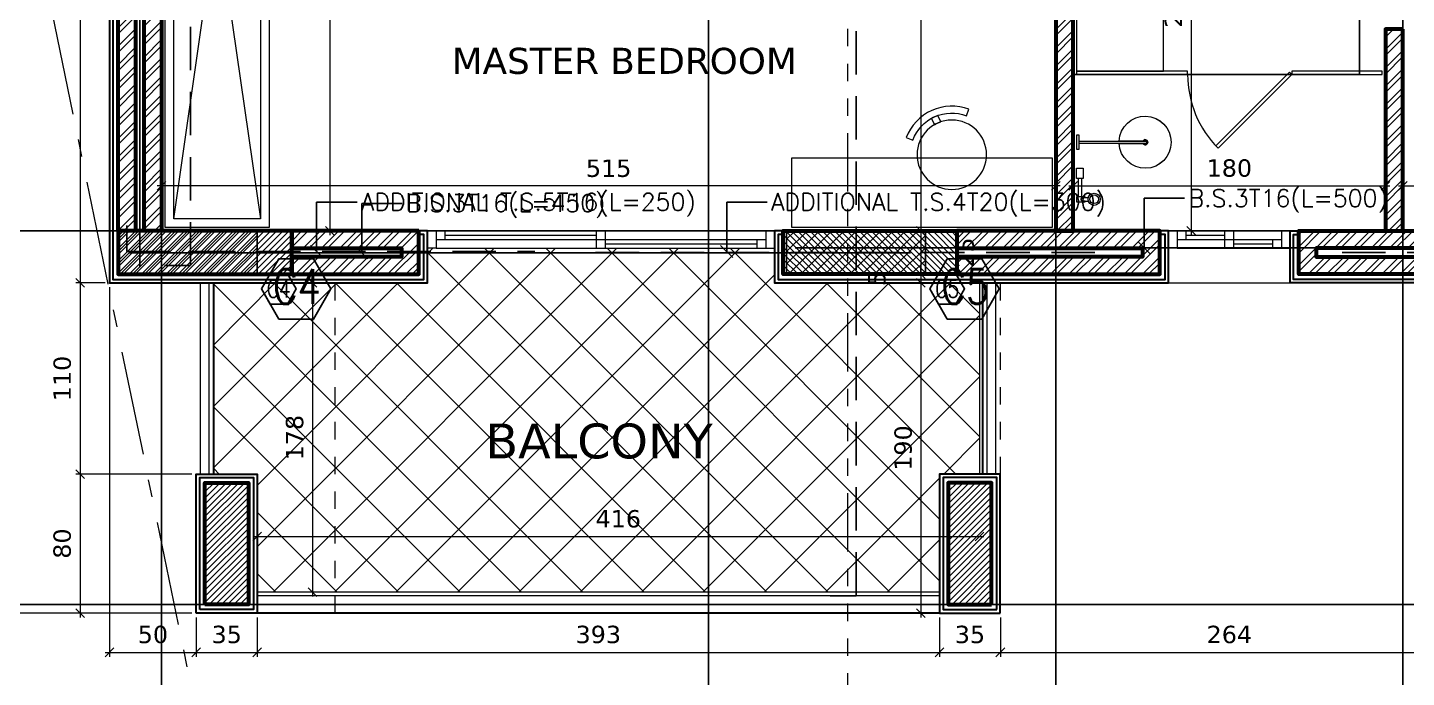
# Model space of a CAD drawing. Header units: inches. Extents: x -48 to 777, y -156 to 510.
# Drawn here: x 394.25 to 402.2, y 127.29 to 131.03 of the extents above; entities that cross this region are included whole.
import ezdxf
from ezdxf.enums import TextEntityAlignment as Align

# ---------------------------------------------------------------- set-up
doc = ezdxf.new("R2010")
doc.units = ezdxf.units.IN
doc.header["$MEASUREMENT"] = 0
doc.set_wipeout_variables(frame=1)
for name, pattern in [('ACAD_ISO06W100', [36, 24, -3, 0, -3, 0, -3, 0, -3]), ('ACAD_ISO10W100', [18, 12, -3, 0, -3]), ('HIDDEN', [0.375, 0.25, -0.125])]:
    doc.linetypes.add(name, pattern=pattern)
doc.layers.get('Defpoints').update_dxf_attribs({"lineweight": 5})
for name, color, linetype, lineweight in [('A-AXIS', 253, 'ACAD_ISO10W100', 5), ('A-AXIS ST', 251, 'ACAD_ISO10W100', 5), ('A-DIM', 9, 'Continuous', 5), ('A-FURN1', 211, 'Continuous', 15), ('A-HIDDEN', 254, 'HIDDEN', 5), ('A-LEVELS', 139, 'Continuous', 20), ('A-LIMIT LOT', 235, 'ACAD_ISO10W100', 20), ('A-PILLARS', 1, 'Continuous', 60), ('A-SANITARY', 120, 'Continuous', 5), ('A-TEXT', 50, 'Continuous', 15), ('A-WALLS', 7, 'Continuous', 60), ('A-WINDOWS', 4, 'Continuous', 20), ('C-STONE', 42, 'Continuous', 30), ('C-WOOD', 28, 'Continuous', 30), ('D-GLASS', 171, 'Continuous', 20), ('D-STONE', 52, 'Continuous', 20), ('D-WOOD', 32, 'Continuous', 20), ('H-PILLARS', 61, 'Continuous', 5), ('H-TILING', 54, 'Continuous', 5), ('H-WALLS', 51, 'Continuous', 5), ('modificat', 127, 'Continuous', 15)]:
    doc.layers.add(name, color=color, linetype=linetype, lineweight=lineweight)
for name, color, linetype in [('pts pc', 7, 'Continuous'), ('Str-Axes', 8, 'Continuous'), ('str-col-hatch', 8, 'Continuous'), ('str-COL-TAG-100', 1, 'Continuous'), ('str-COL-TAG-50', 7, 'Continuous'), ('str-columns', 3, 'Continuous'), ('str-slab-bottom-reinf.', 1, 'Continuous'), ('str-slab-top', 1, 'Continuous')]:
    doc.layers.add(name, color=color, linetype=linetype)
doc.styles.add('ROMAN', font='ROMANS.SHX')
doc.styles.add('ROMAND', font='verdana.ttf')
doc.styles.add('ROMANS', font='romans__.ttf', dxfattribs={"height": 0.14})
doc.dimstyles.new('M-1.50', dxfattribs={"dimtxt": 0.1, "dimasz": 0.05, "dimexe": 0.025, "dimexo": 0.025, "dimgap": 0.05, "dimtad": 1, "dimlfac": 100, "dimrnd": 0.5, "dimzin": 9, "dimdsep": 46, "dimtxsty": 'ROMAND', "dimblk": 'OBLIQUE', "dimcen": 1, "dimdle": 0.025, "dimclrd": 256, "dimclre": 256, "dimclrt": 2, "dimadec": 0, "dimazin": 0, "dimtfac": 0.666667, "dimtmove": 2, "dimatfit": 3, "dimfxl": 0.04, "dimtolj": 1, "dimtzin": 5, "dimlwd": -1, "dimlwe": -1, "dimarcsym": 0})
doc.dimstyles.new('structure', dxfattribs={"dimtxt": 0.1, "dimasz": 0.07, "dimexe": 0.18, "dimexo": 1, "dimgap": 0.05, "dimtad": 1, "dimdec": 1, "dimlfac": 100, "dimrnd": 0.5, "dimdsep": 46, "dimtxsty": 'ROMAN', "dimblk1": 'OBLIQUE', "dimblk2": 'OBLIQUE', "dimsah": 1, "dimcen": 0.009, "dimse1": 1, "dimse2": 1, "dimclrd": 4, "dimclre": 9, "dimclrt": 1, "dimadec": 0, "dimazin": 0, "dimtfac": 0.066667, "dimtdec": 1, "dimtix": 1, "dimtmove": 2, "dimatfit": 3, "dimldrblk": 'OBLIQUE', "dimfxl": 0.18, "dimtolj": 1, "dimarcsym": 0})
pattern_1 = [(45, (-242.49175, -175.21088), (-0.0530330086, 0.0530330086), []), (45, (-242.4564, -175.21088), (-0.0530330086, 0.0530330086), [])]

# ---------------------------------------------------------------- blocks, each defined once
blk = doc.blocks.new('*U27')
for p, q in [((50, 100), (1950, 100)), ((100, 100), (100, 50)), ((975, 0), (975, 100)), ((1025, 0), (1025, 100)), ((50, 50), (1950, 50)), ((50, 0), (1950, 0)), ((100, 75), (975, 75)), ((1025, 25), (1900, 25)), ((1900, 0), (1900, 50))]:
    blk.add_line(p, q)
for points in [[(0, 100), (50, 100), (50, 0), (0, 0)], [(2000, 100), (1950, 100), (1950, 0), (2000, 0)]]:
    blk.add_lwpolyline(points)
blk = doc.blocks.new('*U24')
for p, q in [((50, 100), (650, 100)), ((100, 100), (100, 50)), ((325, 0), (325, 100)), ((375, 0), (375, 100)), ((50, 50), (650, 50)), ((50, 0), (650, 0)), ((100, 75), (325, 75)), ((375, 25), (600, 25)), ((600, 0), (600, 50))]:
    blk.add_line(p, q)
for points in [[(0, 100), (50, 100), (50, 0), (0, 0)], [(700, 100), (650, 100), (650, 0), (700, 0)]]:
    blk.add_lwpolyline(points)
blk = doc.blocks.new('vnkhjghg')
at = {"extrusion": (0, 0, -1)}
for points in [[(-757.0152, 41.8368), (-757.0011, 41.7994, 0.414214), (-757.1411, 41.4902), (-757.1785, 41.4761, -0.414214)], [(-757.1426, 41.6552, -0.041739), (-757.1261, 41.6917), (-757.0895, 41.6751, 0.050126), (-757.106, 41.6387)]]:
    blk.add_lwpolyline(points, format="xyb", close=True, dxfattribs=at)
blk.add_circle((-756.9165, 41.5748), 0.2, dxfattribs=at)
blk = doc.blocks.new('A$C4CB417C4')
blk.add_lwpolyline([(245.2, 7), (381.7, 7, -4.038071), (381.7, -7), (245.2, -7, 42.833797)], format="xyb", close=True)
at = {"ltscale": 0.1}
blk.add_lwpolyline([(0, 40), (15, 40), (15, -40), (0, -40)], close=True, dxfattribs=at)
blk.add_lwpolyline([(402, 7), (15, 7), (15, -7), (402, -7)], close=True)
for radius, start, end in [(150, 182.67477, 177.32523), (15, 207.81814, 152.18186), (12, 215.68533, 144.31467)]:
    blk.add_arc((395, 0), radius, start, end, dxfattribs=at)
blk = doc.blocks.new('A$C666D454D')
at = {"ltscale": 0.1}
for p, q in [((37, 10), (67.5, 10)), ((37, -10), (67.5, -10))]:
    blk.add_line(p, q, dxfattribs=at)
blk.add_lwpolyline([(37, 11), (47, 11), (47, 10.5), (50, 10.5), (50, 15), (0, 15), (0, -15), (50, -15), (50, -10.5), (47, -10.5), (47, -11), (37, -11, -1)], format="xyb", close=True, dxfattribs=at)
blk.add_lwpolyline([(37, -10), (37, -10), (37, -10, -1), (37, 10), (37, 10), (37, 10)], format="xyb", dxfattribs=at)
for radius in [35, 25]:
    blk.add_circle((101, 0), radius, dxfattribs=at)
blk = doc.blocks.new('A$C05B82E3A')
at = {"ltscale": 0.1}
for p, q in [((-30, 29), (-135, 29)), ((-30, 9), (-135, 9))]:
    blk.add_line(p, q, dxfattribs=at)
blk.add_lwpolyline([(30, 0), (30, 38), (-30, 38), (-30, 0)], close=True, dxfattribs=at)
at = {"ltscale": 0.1, "xscale": -1, "rotation": 270}
blk.add_blockref('A$C666D454D', (-150, 0), dxfattribs=at)
blk = doc.blocks.new('AXIS')
at = {"layer": 'A-AXIS ST', "ltscale": 0.1}
for p, q in [((637.51853, 296.91777), (637.51853, 336.01919)), ((640.66853, 296.91777), (640.66853, 336.01919)), ((642.66853, 296.91777), (642.66853, 336.01919)), ((644.66853, 296.91777), (644.66853, 336.01919)), ((657.61853, 305.06777), (627.81853, 305.06777)), ((657.61853, 302.91777), (627.81853, 302.91777))]:
    blk.add_line(p, q, dxfattribs=at)
blk = doc.blocks.new('_Oblique')
at = {"color": 0, "linetype": 'ByBlock', "lineweight": -2}
blk.add_line((-0.5, -0.5), (0.5, 0.5), dxfattribs=at)
blk = doc.blocks.new('*D129')
at = {"layer": 'A-DIM', "transparency": 16777216}
for p, q in [((402.1518, 130.1154), (407.3518, 130.1154)), ((402.1768, 129.8819), (402.1768, 130.1404)), ((407.3268, 129.8819), (407.3268, 130.1404))]:
    blk.add_line(p, q, dxfattribs=at)
at = {"layer": 'Defpoints', "color": 0, "transparency": 16777216}
for p in [(407.3268, 130.1154), (402.1768, 129.8569), (407.3268, 129.8569)]:
    blk.add_point(p, dxfattribs=at)
at = {"layer": 'A-DIM', "transparency": 16777216, "xscale": 0.05, "yscale": 0.05, "zscale": 0.05}
for p, rotation in [((402.1768, 130.1154), 179.9999999996918), ((407.3268, 130.1154), 359.9999999996917)]:
    blk.add_blockref('_Oblique', p, dxfattribs=dict(at, rotation=rotation))
at = {"layer": 'A-DIM', "color": 2, "transparency": 16777216, "insert": (404.7518, 130.2166), "char_height": 0.1, "attachment_point": 5, "style": 'ROMAND'}
blk.add_mtext('\\A1;515', dxfattribs=at)
blk = doc.blocks.new('*D130')
at = {"layer": 'A-DIM', "transparency": 16777216}
for p, q in [((400.2518, 130.1154), (402.1018, 130.1154)), ((400.2768, 129.8819), (400.2768, 130.1404)), ((402.0768, 129.8819), (402.0768, 130.1404))]:
    blk.add_line(p, q, dxfattribs=at)
at = {"layer": 'Defpoints', "color": 0, "transparency": 16777216}
for p in [(402.0768, 130.1154), (400.2768, 129.8569), (402.0768, 129.8569)]:
    blk.add_point(p, dxfattribs=at)
at = {"layer": 'A-DIM', "transparency": 16777216, "xscale": 0.05, "yscale": 0.05, "zscale": 0.05}
for p, rotation in [((400.2768, 130.1154), 179.9999999990737), ((402.0768, 130.1154), 359.9999999990737)]:
    blk.add_blockref('_Oblique', p, dxfattribs=dict(at, rotation=rotation))
at = {"layer": 'A-DIM', "color": 2, "transparency": 16777216, "insert": (401.1768, 130.2177), "char_height": 0.1, "attachment_point": 5, "style": 'ROMAND'}
blk.add_mtext('\\A1;180', dxfattribs=at)
blk = doc.blocks.new('*D131')
at = {"layer": 'A-DIM', "transparency": 16777216}
for p, q in [((400.2018, 130.1154), (395.0018, 130.1154)), ((395.0268, 129.8819), (395.0268, 130.1404)), ((400.1768, 129.8819), (400.1768, 130.1404))]:
    blk.add_line(p, q, dxfattribs=at)
at = {"layer": 'Defpoints', "color": 0, "transparency": 16777216}
for p in [(395.0268, 130.1154), (395.0268, 129.8569), (400.1768, 129.8569)]:
    blk.add_point(p, dxfattribs=at)
at = {"layer": 'A-DIM', "transparency": 16777216, "xscale": 0.05, "yscale": 0.05, "zscale": 0.05}
for p, rotation in [((395.0268, 130.1154), 180.0000000006489), ((400.1768, 130.1154), 6.489209170013056e-10)]:
    blk.add_blockref('_Oblique', p, dxfattribs=dict(at, rotation=rotation))
at = {"layer": 'A-DIM', "color": 2, "transparency": 16777216, "insert": (397.6018, 130.2166), "char_height": 0.1, "attachment_point": 5, "style": 'ROMAND'}
blk.add_mtext('\\A1;515', dxfattribs=at)
blk = doc.blocks.new('*D148')
at = {"layer": 'A-DIM', "transparency": 16777216}
blk.add_line((395.9956, 133.4819), (395.9956, 129.8319), dxfattribs=at)
at = {"layer": 'Defpoints', "color": 0, "transparency": 16777216}
for p in [(395.9956, 133.4569), (395.9956, 129.8569), (395.9956, 129.8569)]:
    blk.add_point(p, dxfattribs=at)
at = {"layer": 'A-DIM', "transparency": 16777216, "xscale": 0.05, "yscale": 0.05, "zscale": 0.05}
for p, rotation in [((395.9956, 133.4569), 90), ((395.9956, 129.8569), 270)]:
    blk.add_blockref('_Oblique', p, dxfattribs=dict(at, rotation=rotation))
at = {"layer": 'A-DIM', "color": 2, "transparency": 16777216, "insert": (395.8935, 131.6569), "char_height": 0.1, "attachment_point": 5, "rotation": 90, "style": 'ROMAND'}
blk.add_mtext('\\A1;360', dxfattribs=at)
blk = doc.blocks.new('*D156')
at = {"layer": 'A-DIM', "transparency": 16777216}
blk.add_line((400.9579, 132.4819), (400.9579, 129.8319), dxfattribs=at)
at = {"layer": 'Defpoints', "color": 0, "transparency": 16777216}
for p in [(400.9579, 132.4569), (400.9579, 129.8569), (400.9579, 129.8569)]:
    blk.add_point(p, dxfattribs=at)
at = {"layer": 'A-DIM', "transparency": 16777216, "xscale": 0.05, "yscale": 0.05, "zscale": 0.05}
for p, rotation in [((400.9579, 132.4569), 90), ((400.9579, 129.8569), 270)]:
    blk.add_blockref('_Oblique', p, dxfattribs=dict(at, rotation=rotation))
at = {"layer": 'A-DIM', "color": 2, "transparency": 16777216, "insert": (400.8558, 131.1569), "char_height": 0.1, "attachment_point": 5, "rotation": 90, "style": 'ROMAND'}
blk.add_mtext('\\A1;260', dxfattribs=at)
blk = doc.blocks.new('*D158')
at = {"layer": 'A-DIM', "transparency": 16777216}
blk.add_line((395.5518, 128.0968), (399.7628, 128.0968), dxfattribs=at)
at = {"layer": 'Defpoints', "color": 0, "transparency": 16777216}
for p in [(395.5768, 128.0968), (399.7378, 128.0968), (399.7378, 128.0968)]:
    blk.add_point(p, dxfattribs=at)
at = {"layer": 'A-DIM', "transparency": 16777216, "xscale": 0.05, "yscale": 0.05, "zscale": 0.05, "rotation": 180}
blk.add_blockref('_Oblique', (395.5768, 128.0968), dxfattribs=at)
at = {"layer": 'A-DIM', "transparency": 16777216, "xscale": 0.05, "yscale": 0.05, "zscale": 0.05}
blk.add_blockref('_Oblique', (399.7378, 128.0968), dxfattribs=at)
at = {"layer": 'A-DIM', "color": 2, "transparency": 16777216, "insert": (397.6573, 128.1987), "char_height": 0.1, "attachment_point": 5, "style": 'ROMAND'}
blk.add_mtext('\\A1;416', dxfattribs=at)
blk = doc.blocks.new('*D159')
at = {"layer": 'A-DIM', "transparency": 16777216}
blk.add_line((395.8959, 129.5819), (395.8959, 127.7519), dxfattribs=at)
at = {"layer": 'Defpoints', "color": 0, "transparency": 16777216}
for p in [(395.8959, 129.5569), (395.8959, 127.7769), (395.8959, 127.7769)]:
    blk.add_point(p, dxfattribs=at)
at = {"layer": 'A-DIM', "transparency": 16777216, "xscale": 0.05, "yscale": 0.05, "zscale": 0.05}
for p, rotation in [((395.8959, 129.5569), 90), ((395.8959, 127.7769), 270)]:
    blk.add_blockref('_Oblique', p, dxfattribs=dict(at, rotation=rotation))
at = {"layer": 'A-DIM', "color": 2, "transparency": 16777216, "insert": (395.7936, 128.6669), "char_height": 0.1, "attachment_point": 5, "rotation": 90, "style": 'ROMAND'}
blk.add_mtext('\\A1;178', dxfattribs=at)
blk = doc.blocks.new('*D278')
at = {"layer": 'A-DIM', "transparency": 16777216}
for p, q in [((399.4006, 134.2319), (399.4006, 129.8319)), ((399.1818, 134.2069), (399.4256, 134.2069)), ((399.1743, 129.8569), (399.4256, 129.8569))]:
    blk.add_line(p, q, dxfattribs=at)
at = {"layer": 'Defpoints', "color": 0, "transparency": 16777216}
for p in [(399.1568, 134.2069), (399.1493, 129.8569), (399.4006, 129.8569)]:
    blk.add_point(p, dxfattribs=at)
at = {"layer": 'A-DIM', "transparency": 16777216, "xscale": 0.05, "yscale": 0.05, "zscale": 0.05}
for p, rotation in [((399.4006, 134.2069), 90), ((399.4006, 129.8569), 270)]:
    blk.add_blockref('_Oblique', p, dxfattribs=dict(at, rotation=rotation))
at = {"layer": 'A-DIM', "color": 2, "transparency": 16777216, "insert": (399.2985, 132.0319), "char_height": 0.1, "attachment_point": 5, "rotation": 90, "style": 'ROMAND'}
blk.add_mtext('\\A1;435', dxfattribs=at)
blk = doc.blocks.new('*D279')
at = {"layer": 'A-DIM', "transparency": 16777216}
for p, q in [((399.1743, 129.8569), (399.4256, 129.8569)), ((399.4006, 129.8819), (399.4006, 129.5819)), ((399.1791, 129.6069), (399.4256, 129.6069))]:
    blk.add_line(p, q, dxfattribs=at)
at = {"layer": 'Defpoints', "color": 0, "transparency": 16777216}
for p in [(399.1493, 129.8569), (399.1541, 129.6069), (399.4006, 129.6069)]:
    blk.add_point(p, dxfattribs=at)
at = {"layer": 'A-DIM', "transparency": 16777216, "xscale": 0.05, "yscale": 0.05, "zscale": 0.05}
for p, rotation in [((399.4006, 129.8569), 90), ((399.4006, 129.6069), 270)]:
    blk.add_blockref('_Oblique', p, dxfattribs=dict(at, rotation=rotation))
at = {"layer": 'A-DIM', "color": 2, "transparency": 16777216, "insert": (399.6568, 129.7319), "char_height": 0.1, "attachment_point": 5, "rotation": 90, "style": 'ROMAND'}
blk.add_mtext('\\A1;25', dxfattribs=at)
blk = doc.blocks.new('*D280')
at = {"layer": 'A-DIM', "transparency": 16777216}
for p, q in [((399.4006, 129.6069), (399.4006, 129.6569)), ((399.1791, 129.6069), (399.4256, 129.6069)), ((399.4683, 129.5569), (399.3756, 129.5569)), ((399.4006, 129.6069), (399.4006, 129.5569)), ((399.4006, 129.5569), (399.4006, 129.5069))]:
    blk.add_line(p, q, dxfattribs=at)
at = {"layer": 'Defpoints', "color": 0, "transparency": 16777216}
for p in [(399.1541, 129.6069), (399.4006, 129.5569), (399.4933, 129.5569)]:
    blk.add_point(p, dxfattribs=at)
at = {"layer": 'A-DIM', "transparency": 16777216, "xscale": 0.05, "yscale": 0.05, "zscale": 0.05}
for p, rotation in [((399.4006, 129.6069), 270), ((399.4006, 129.5569), 90)]:
    blk.add_blockref('_Oblique', p, dxfattribs=dict(at, rotation=rotation))
at = {"layer": 'A-DIM', "color": 2, "transparency": 16777216, "insert": (399.1475, 129.5819), "char_height": 0.1, "attachment_point": 5, "rotation": 90, "style": 'ROMAND'}
blk.add_mtext('\\A1;5', dxfattribs=at)
blk = doc.blocks.new('*D281')
at = {"layer": 'A-DIM', "transparency": 16777216}
for p, q in [((399.4683, 129.5569), (399.3756, 129.5569)), ((399.4006, 129.5819), (399.4006, 127.6319)), ((399.4828, 127.6569), (399.3756, 127.6569))]:
    blk.add_line(p, q, dxfattribs=at)
at = {"layer": 'Defpoints', "color": 0, "transparency": 16777216}
for p in [(399.4933, 129.5569), (399.4006, 127.6569), (399.5078, 127.6569)]:
    blk.add_point(p, dxfattribs=at)
at = {"layer": 'A-DIM', "transparency": 16777216, "xscale": 0.05, "yscale": 0.05, "zscale": 0.05}
for p, rotation in [((399.4006, 129.5569), 90), ((399.4006, 127.6569), 270)]:
    blk.add_blockref('_Oblique', p, dxfattribs=dict(at, rotation=rotation))
at = {"layer": 'A-DIM', "color": 2, "transparency": 16777216, "insert": (399.2985, 128.6069), "char_height": 0.1, "attachment_point": 5, "rotation": 90, "style": 'ROMAND'}
blk.add_mtext('\\A1;190', dxfattribs=at)
blk = doc.blocks.new('*D303')
at = {"layer": 'A-DIM', "transparency": 16777216}
for p, q in [((394.7018, 135.5069), (394.532, 135.5069)), ((394.557, 135.5319), (394.557, 129.5319)), ((394.7018, 129.5569), (394.532, 129.5569))]:
    blk.add_line(p, q, dxfattribs=at)
at = {"layer": 'Defpoints', "color": 0, "transparency": 16777216}
for p in [(394.7268, 135.5069), (394.557, 129.5569), (394.7268, 129.5569)]:
    blk.add_point(p, dxfattribs=at)
at = {"layer": 'A-DIM', "transparency": 16777216, "xscale": 0.05, "yscale": 0.05, "zscale": 0.05}
for p, rotation in [((394.557, 135.5069), 90), ((394.557, 129.5569), 270)]:
    blk.add_blockref('_Oblique', p, dxfattribs=dict(at, rotation=rotation))
at = {"layer": 'A-DIM', "color": 2, "transparency": 16777216, "insert": (394.455, 132.5319), "char_height": 0.1, "attachment_point": 5, "rotation": 90, "style": 'ROMAND'}
blk.add_mtext('\\A1;595', dxfattribs=at)
blk = doc.blocks.new('*D304')
at = {"layer": 'A-DIM', "transparency": 16777216}
for p, q in [((394.7018, 129.5569), (394.532, 129.5569)), ((394.557, 129.5819), (394.557, 128.4319)), ((395.2018, 128.4569), (394.532, 128.4569))]:
    blk.add_line(p, q, dxfattribs=at)
at = {"layer": 'Defpoints', "color": 0, "transparency": 16777216}
for p in [(394.7268, 129.5569), (394.557, 128.4569), (395.2268, 128.4569)]:
    blk.add_point(p, dxfattribs=at)
at = {"layer": 'A-DIM', "transparency": 16777216, "xscale": 0.05, "yscale": 0.05, "zscale": 0.05}
for p, rotation in [((394.557, 129.5569), 90), ((394.557, 128.4569), 270)]:
    blk.add_blockref('_Oblique', p, dxfattribs=dict(at, rotation=rotation))
at = {"layer": 'A-DIM', "color": 2, "transparency": 16777216, "insert": (394.455, 129.0069), "char_height": 0.1, "attachment_point": 5, "rotation": 90, "style": 'ROMAND'}
blk.add_mtext('\\A1;110', dxfattribs=at)
blk = doc.blocks.new('*D305')
at = {"layer": 'A-DIM', "transparency": 16777216}
for p, q in [((395.2018, 128.4569), (394.532, 128.4569)), ((394.557, 128.4819), (394.557, 127.6319)), ((395.2018, 127.6569), (394.532, 127.6569))]:
    blk.add_line(p, q, dxfattribs=at)
at = {"layer": 'Defpoints', "color": 0, "transparency": 16777216}
for p in [(395.2268, 128.4569), (394.557, 127.6569), (395.2268, 127.6569)]:
    blk.add_point(p, dxfattribs=at)
at = {"layer": 'A-DIM', "transparency": 16777216, "xscale": 0.05, "yscale": 0.05, "zscale": 0.05}
for p, rotation in [((394.557, 128.4569), 90), ((394.557, 127.6569), 270)]:
    blk.add_blockref('_Oblique', p, dxfattribs=dict(at, rotation=rotation))
at = {"layer": 'A-DIM', "color": 2, "transparency": 16777216, "insert": (394.4547, 128.0569), "char_height": 0.1, "attachment_point": 5, "rotation": 90, "style": 'ROMAND'}
blk.add_mtext('\\A1;80', dxfattribs=at)
blk = doc.blocks.new('*D306')
at = {"layer": 'A-DIM', "transparency": 16777216}
for p, q in [((389.9893, 127.6319), (389.9893, 155.8334)), ((391.4018, 155.8084), (389.9643, 155.8084)), ((395.2018, 127.6569), (389.9643, 127.6569))]:
    blk.add_line(p, q, dxfattribs=at)
at = {"layer": 'Defpoints', "color": 0, "transparency": 16777216}
for p in [(389.9893, 155.8084), (391.4268, 155.8084), (395.2268, 127.6569)]:
    blk.add_point(p, dxfattribs=at)
at = {"layer": 'A-DIM', "transparency": 16777216, "xscale": 0.05, "yscale": 0.05, "zscale": 0.05}
for p, rotation in [((389.9893, 155.8084), 90), ((389.9893, 127.6569), 270)]:
    blk.add_blockref('_Oblique', p, dxfattribs=dict(at, rotation=rotation))
at = {"layer": 'A-DIM', "color": 2, "transparency": 16777216, "insert": (389.887, 141.7327), "char_height": 0.1, "attachment_point": 5, "rotation": 90, "style": 'ROMAND'}
blk.add_mtext('\\A1;2815', dxfattribs=at)
blk = doc.blocks.new('*D307')
at = {"layer": 'A-DIM', "transparency": 16777216}
for p, q in [((394.7268, 129.5319), (394.7268, 127.4059)), ((395.2268, 127.6319), (395.2268, 127.4059)), ((394.7018, 127.4309), (395.2518, 127.4309))]:
    blk.add_line(p, q, dxfattribs=at)
at = {"layer": 'Defpoints', "color": 0, "transparency": 16777216}
for p in [(394.7268, 129.5569), (395.2268, 127.6569), (395.2268, 127.4309)]:
    blk.add_point(p, dxfattribs=at)
at = {"layer": 'A-DIM', "transparency": 16777216, "xscale": 0.05, "yscale": 0.05, "zscale": 0.05, "rotation": 180}
blk.add_blockref('_Oblique', (394.7268, 127.4309), dxfattribs=at)
at = {"layer": 'A-DIM', "transparency": 16777216, "xscale": 0.05, "yscale": 0.05, "zscale": 0.05}
blk.add_blockref('_Oblique', (395.2268, 127.4309), dxfattribs=at)
at = {"layer": 'A-DIM', "color": 2, "transparency": 16777216, "insert": (394.9768, 127.533), "char_height": 0.1, "attachment_point": 5, "style": 'ROMAND'}
blk.add_mtext('\\A1;50', dxfattribs=at)
blk = doc.blocks.new('*D308')
at = {"layer": 'A-DIM', "transparency": 16777216}
for p, q in [((395.2268, 127.6319), (395.2268, 127.4059)), ((395.5768, 127.6319), (395.5768, 127.4059)), ((395.2018, 127.4309), (395.6018, 127.4309))]:
    blk.add_line(p, q, dxfattribs=at)
at = {"layer": 'Defpoints', "color": 0, "transparency": 16777216}
for p in [(395.2268, 127.6569), (395.5768, 127.6569), (395.5768, 127.4309)]:
    blk.add_point(p, dxfattribs=at)
at = {"layer": 'A-DIM', "transparency": 16777216, "xscale": 0.05, "yscale": 0.05, "zscale": 0.05, "rotation": 180}
blk.add_blockref('_Oblique', (395.2268, 127.4309), dxfattribs=at)
at = {"layer": 'A-DIM', "transparency": 16777216, "xscale": 0.05, "yscale": 0.05, "zscale": 0.05}
blk.add_blockref('_Oblique', (395.5768, 127.4309), dxfattribs=at)
at = {"layer": 'A-DIM', "color": 2, "transparency": 16777216, "insert": (395.4018, 127.533), "char_height": 0.1, "attachment_point": 5, "style": 'ROMAND'}
blk.add_mtext('\\A1;35', dxfattribs=at)
blk = doc.blocks.new('*D309')
at = {"layer": 'A-DIM', "transparency": 16777216}
for p, q in [((395.5768, 127.6319), (395.5768, 127.4059)), ((399.5078, 127.6319), (399.5078, 127.4059)), ((395.5518, 127.4309), (399.5328, 127.4309))]:
    blk.add_line(p, q, dxfattribs=at)
at = {"layer": 'Defpoints', "color": 0, "transparency": 16777216}
for p in [(395.5768, 127.6569), (399.5078, 127.6569), (399.5078, 127.4309)]:
    blk.add_point(p, dxfattribs=at)
at = {"layer": 'A-DIM', "transparency": 16777216, "xscale": 0.05, "yscale": 0.05, "zscale": 0.05, "rotation": 180}
blk.add_blockref('_Oblique', (395.5768, 127.4309), dxfattribs=at)
at = {"layer": 'A-DIM', "transparency": 16777216, "xscale": 0.05, "yscale": 0.05, "zscale": 0.05}
blk.add_blockref('_Oblique', (399.5078, 127.4309), dxfattribs=at)
at = {"layer": 'A-DIM', "color": 2, "transparency": 16777216, "insert": (397.5423, 127.533), "char_height": 0.1, "attachment_point": 5, "style": 'ROMAND'}
blk.add_mtext('\\A1;393', dxfattribs=at)
blk = doc.blocks.new('*D310')
at = {"layer": 'A-DIM', "transparency": 16777216}
for p, q in [((399.5078, 127.6319), (399.5078, 127.4059)), ((399.8578, 127.6319), (399.8578, 127.4059)), ((399.4828, 127.4309), (399.8828, 127.4309))]:
    blk.add_line(p, q, dxfattribs=at)
at = {"layer": 'Defpoints', "color": 0, "transparency": 16777216}
for p in [(399.5078, 127.6569), (399.8578, 127.6569), (399.8578, 127.4309)]:
    blk.add_point(p, dxfattribs=at)
at = {"layer": 'A-DIM', "transparency": 16777216, "xscale": 0.05, "yscale": 0.05, "zscale": 0.05, "rotation": 180}
blk.add_blockref('_Oblique', (399.5078, 127.4309), dxfattribs=at)
at = {"layer": 'A-DIM', "transparency": 16777216, "xscale": 0.05, "yscale": 0.05, "zscale": 0.05}
blk.add_blockref('_Oblique', (399.8578, 127.4309), dxfattribs=at)
at = {"layer": 'A-DIM', "color": 2, "transparency": 16777216, "insert": (399.6828, 127.533), "char_height": 0.1, "attachment_point": 5, "style": 'ROMAND'}
blk.add_mtext('\\A1;35', dxfattribs=at)
blk = doc.blocks.new('*D311')
at = {"layer": 'A-DIM', "transparency": 16777216}
for p, q in [((399.8578, 127.6319), (399.8578, 127.4059)), ((402.4958, 127.6319), (402.4958, 127.4059)), ((399.8328, 127.4309), (402.5208, 127.4309))]:
    blk.add_line(p, q, dxfattribs=at)
at = {"layer": 'Defpoints', "color": 0, "transparency": 16777216}
for p in [(399.8578, 127.6569), (402.4958, 127.6569), (402.4958, 127.4309)]:
    blk.add_point(p, dxfattribs=at)
at = {"layer": 'A-DIM', "transparency": 16777216, "xscale": 0.05, "yscale": 0.05, "zscale": 0.05, "rotation": 180}
blk.add_blockref('_Oblique', (399.8578, 127.4309), dxfattribs=at)
at = {"layer": 'A-DIM', "transparency": 16777216, "xscale": 0.05, "yscale": 0.05, "zscale": 0.05}
blk.add_blockref('_Oblique', (402.4958, 127.4309), dxfattribs=at)
at = {"layer": 'A-DIM', "color": 2, "transparency": 16777216, "insert": (401.1768, 127.533), "char_height": 0.1, "attachment_point": 5, "style": 'ROMAND'}
blk.add_mtext('\\A1;264', dxfattribs=at)
blk = doc.blocks.new('LOT 688  TOPOGRAPHIC PLAN')
at = {"layer": 'A-LEVELS', "linetype": 'Continuous'}
blk.add_lwpolyline([(-315986.09546, -27930.51457), (-315985.44851, -27929.43765), (-315984.75035, -27928.3945), (-315984.36561, -27927.93882), (-315983.94833, -27927.55543), (-315983.49192, -27927.26563), (-315982.98985, -27927.09052), (-315982.44218, -27927.0263), (-315981.86204, -27927.01984), (-315981.26408, -27927.01223), (-315980.66297, -27926.94453), (-315980.07337, -27926.76128), (-315979.5093, -27926.54498), (-315979.24098, -27926.50607)], dxfattribs=at)
at = {"layer": 'pts pc', "linetype": 'Continuous'}
for points in [[(-315978.88609, -27928.53409), (-315979.59687, -27929.23729)], [(-315978.88988, -27929.24108), (-315979.59308, -27928.5303)]]:
    blk.add_lwpolyline(points, dxfattribs=at)
at = {"linetype": 'Continuous'}
blk.add_wipeout([(-315996.80172, -27893.57917), (-315969.32038, -27896.23659), (-315969.32038, -27930.53073), (-315964.08799, -27936.87852), (-315964.6636, -27941.43051), (-315970.22923, -27937.16678), (-315985.1164, -27950.2257)], dxfattribs=at).dxf.layer = 'A-LIMIT LOT'
at = {"layer": 'A-HIDDEN', "linetype": 'ACAD_ISO10W100', "ltscale": 0.05}
blk.add_lwpolyline([(-315992.30527, -27900.52725), (-315983.21966, -27944.57125), (-315970.69258, -27933.58259), (-315972.32038, -27931.60779), (-315972.32038, -27902.3323)], close=True, dxfattribs=at)
blk = doc.blocks.new('tags')
at = {"layer": 'str-COL-TAG-100', "color": 2}
blk.add_lwpolyline([(0.125, -0.2616), (0.325, -0.2616), (0.425, -0.0884), (0.325, 0.0848), (0.125, 0.0848), (0.025, -0.0884)], close=True, dxfattribs=at)
at = {"layer": 'str-COL-TAG-50', "color": 2}
blk.add_lwpolyline([(0.075, -0.175), (0.175, -0.175), (0.225, -0.0884), (0.175, -0.0018), (0.075, -0.0018), (0.025, -0.0884)], close=True, dxfattribs=at)
at = {"layer": 'str-COL-TAG-100', "color": 1, "style": 'ROMANS', "width": 0.699426}
blk.add_attdef('NUMBER', text='', height=0.2, dxfattribs=at).set_placement((0.0918, -0.1741), (0.3679, -0.1741), align=Align.FIT)
at = {"layer": 'str-COL-TAG-50', "color": 1, "style": 'ROMANS', "width": 0.697102}
blk.add_attdef('NUMBER', text='', height=0.1, dxfattribs=at).set_placement((0.0562, -0.1375), (0.1938, -0.1375), align=Align.FIT)

msp = doc.modelspace()

# ---------------------------------------------------------------- block references
at = {"layer": 'pts pc'}
msp.add_blockref('LOT 688  TOPOGRAPHIC PLAN', (316381.44716, 28057.10823), dxfattribs=at)

# ---------------------------------------------------------------- next in the draw order: hatches: boundary and pattern name
at = {"layer": 'H-PILLARS', "linetype": 'Continuous'}
h = msp.add_hatch(dxfattribs=at)
h.set_pattern_fill('ANSI31', color=256, scale=0.2)
h.set_pattern_definition([(45, (-143.472726, -175.21929), (-0.0176776695, 0.0176776695), [])])
h.paths.add_polyline_path([(394.77678, 129.85688), (394.77678, 129.60688), (395.77678, 129.60688), (395.77678, 129.85688)])
at = {"layer": 'H-PILLARS'}
h = msp.add_hatch(dxfattribs=at)
h.set_pattern_fill('ANSI31', color=256, scale=0.2, angle=-51.511645)
h.set_pattern_definition([(314.999999998, (-393042.839804, 494966.362857), (0.0176776695302, 0.0176776695291), [])])
h.paths.add_polyline_path([(398.60775, 129.85688), (398.60775, 129.60688), (399.60775, 129.60688), (399.60775, 129.85688)])
at = {"layer": 'H-PILLARS', "linetype": 'Continuous'}
h = msp.add_hatch(dxfattribs=at)
h.set_pattern_fill('ANSI31', color=256, scale=0.2)
h.set_pattern_definition([(45, (-144.28404, -174.573415), (-0.0176776695, 0.0176776695), [])])
h.paths.add_polyline_path([(395.27678, 127.70688), (395.27678, 128.40688), (395.52678, 128.40688), (395.52678, 127.70688)])
h = msp.add_hatch(dxfattribs=at)
h.set_pattern_fill('ANSI31', color=256, scale=0.2)
h.set_pattern_definition([(45, (-143.96512, -174.573415), (-0.0176776695, 0.0176776695), [])])
h.paths.add_polyline_path([(399.80775, 127.70688), (399.80775, 128.40688), (399.55775, 128.40688), (399.55775, 127.70688)])
at = {"layer": 'H-TILING'}
h = msp.add_hatch(dxfattribs=at)
h.set_pattern_fill('ANSI37', color=256, scale=2)
h.set_pattern_definition([(45, (-143.49175, -175.21088), (-0.1767767, 0.1767767), []), (135, (-143.49175, -175.21088), (-0.1767767, -0.1767767), [])])
h.paths.add_polyline_path([(399.50775, 128.45688), (399.73775, 128.45688), (399.73775, 129.55688), (398.55775, 129.55688), (398.55775, 129.75688), (396.55775, 129.75688), (396.55775, 129.55688), (395.32678, 129.55688), (395.32678, 128.45688), (395.57678, 128.45688), (395.57678, 127.77688), (399.50775, 127.77688)])
at = {"layer": 'H-WALLS'}
h = msp.add_hatch(dxfattribs=at)
h.set_pattern_fill('ANSI32', color=256, scale=0.2)
h.set_pattern_definition(pattern_1)
h.paths.add_polyline_path([(394.77678, 134.65688), (394.87678, 134.65688), (394.87678, 129.85688), (394.77678, 129.85688)])
h = msp.add_hatch(dxfattribs=at)
h.set_pattern_fill('ANSI32', color=256, scale=0.2)
h.set_pattern_definition(pattern_1)
h.paths.add_polyline_path([(394.92678, 134.65688), (395.02678, 134.65688), (395.02678, 129.85688), (394.92678, 129.85688)])
h = msp.add_hatch(dxfattribs=at)
h.set_pattern_fill('ANSI32', color=256, scale=0.2)
h.set_pattern_definition(pattern_1)
h.paths.add_polyline_path([(400.27678, 132.40688), (400.27678, 132.80688), (400.27678, 133.31688), (400.17678, 133.31688), (400.17678, 132.42901), (400.17678, 129.85688), (400.27678, 129.85688), (400.27678, 132.30688)], flags=17)
h = msp.add_hatch(dxfattribs=at)
h.set_pattern_fill('ANSI32', color=256, scale=0.2)
h.set_pattern_definition(pattern_1)
h.paths.add_polyline_path([(402.17678, 131.01688), (402.07678, 131.01688), (402.07678, 129.85688), (402.17678, 129.85688)])
h = msp.add_hatch(dxfattribs=at)
h.set_pattern_fill('ANSI32', color=256, scale=0.2)
h.set_pattern_definition(pattern_1)
h.paths.add_polyline_path([(396.50775, 129.85688), (395.77678, 129.85688), (395.77678, 129.75688), (396.40775, 129.75688), (396.40775, 129.70688), (395.77678, 129.70688), (395.77678, 129.60688), (396.50775, 129.60688)], flags=17)
h = msp.add_hatch(dxfattribs=at)
h.set_pattern_fill('ANSI32', color=256, scale=0.2)
h.set_pattern_definition(pattern_1)
h.paths.add_polyline_path([(399.60775, 129.85688), (399.60775, 129.75688), (400.67678, 129.75688), (400.67678, 129.70688), (399.60775, 129.70688), (399.60775, 129.60688), (400.77678, 129.60688), (400.77678, 129.85688)], flags=17)
h = msp.add_hatch(dxfattribs=at)
h.set_pattern_fill('ANSI32', color=256, scale=0.2)
h.set_pattern_definition(pattern_1)
h.paths.add_polyline_path([(402.7458, 129.85688), (402.7458, 129.75688), (401.67678, 129.75688), (401.67678, 129.70688), (402.7458, 129.70688), (402.7458, 129.60688), (401.57678, 129.60688), (401.57678, 129.85688)], flags=17)
at = {"layer": 'str-col-hatch'}
h = msp.add_hatch(dxfattribs=at)
h.set_pattern_fill('ANSI31', color=256, scale=0.4)
h.set_pattern_definition([(45, (-300.80302, 78.897635), (-0.035355339, 0.035355339), [])])
h.paths.add_polyline_path([(394.77678, 129.85688), (394.77678, 129.60688), (395.57678, 129.60688), (395.57678, 129.85688)])
h = msp.add_hatch(dxfattribs=at)
h.set_pattern_fill('ANSI31', color=256, scale=0.4)
h.set_pattern_definition([(45, (-296.95302, 78.897635), (-0.035355339, 0.035355339), [])])
h.paths.add_polyline_path([(398.62678, 129.85688), (398.62678, 129.60688), (399.42678, 129.60688), (399.42678, 129.85688)])

# ---------------------------------------------------------------- next in the draw order: linework, layer by layer
at = {"layer": 'A-AXIS', "linetype": 'ACAD_ISO06W100', "ltscale": 0.014}
msp.add_lwpolyline([(398.97678, 162.53523), (398.97678, 107.99672)], dxfattribs=at)
at = {"layer": 'A-FURN1'}
msp.add_lwpolyline([(398.65678, 129.87688), (398.65678, 130.27688), (400.15678, 130.27688), (400.15678, 129.87688)], close=True, dxfattribs=at)
at = {"layer": 'A-HIDDEN', "linetype": 'HIDDEN', "ltscale": 0.3}
msp.add_lwpolyline([(399.85775, 129.55688), (399.85775, 127.65688), (396.02678, 127.65688), (396.02678, 129.55688)], dxfattribs=at)
at = {"layer": 'A-PILLARS'}
for points in [[(394.77678, 129.85688), (394.77678, 129.60688), (395.77678, 129.60688), (395.77678, 129.85688)], [(399.60775, 129.85688), (399.60775, 129.60688), (398.60775, 129.60688), (398.60775, 129.85688)], [(395.27678, 127.70688), (395.27678, 128.40688), (395.52678, 128.40688), (395.52678, 127.70688)], [(399.80775, 127.70688), (399.80775, 128.40688), (399.55775, 128.40688), (399.55775, 127.70688)]]:
    msp.add_lwpolyline(points, close=True, dxfattribs=at)
at = {"layer": 'A-SANITARY'}
msp.add_lwpolyline([(400.29678, 131.93688), (400.29678, 130.77688), (400.79678, 130.77688), (400.79678, 131.93688), (400.69678, 131.93688), (400.69678, 131.93688), (400.29678, 131.93688)], dxfattribs=at)
at = {"layer": 'A-WALLS', "linetype": 'Continuous'}
for points in [[(394.77678, 134.65688), (394.87678, 134.65688), (394.87678, 129.85688), (394.77678, 129.85688)], [(394.92678, 134.65688), (395.02678, 134.65688), (395.02678, 129.85688), (394.92678, 129.85688)], [(402.17678, 131.01688), (402.07678, 131.01688), (402.07678, 129.85688), (402.17678, 129.85688)], [(396.50775, 129.85688), (395.77678, 129.85688), (395.77678, 129.75688), (396.40775, 129.75688), (396.40775, 129.70688), (395.77678, 129.70688), (395.77678, 129.60688), (396.50775, 129.60688)], [(399.60775, 129.85688), (399.60775, 129.75688), (400.67678, 129.75688), (400.67678, 129.70688), (399.60775, 129.70688), (399.60775, 129.60688), (400.77678, 129.60688), (400.77678, 129.85688)], [(402.7458, 129.85688), (402.7458, 129.75688), (401.67678, 129.75688), (401.67678, 129.70688), (402.7458, 129.70688), (402.7458, 129.60688), (401.57678, 129.60688), (401.57678, 129.85688)]]:
    msp.add_lwpolyline(points, close=True, dxfattribs=at)
at = {"layer": 'A-WALLS'}
msp.add_lwpolyline([(400.27678, 132.40688), (400.27678, 132.80688), (400.27678, 133.31688), (400.17678, 133.31688), (400.17678, 132.42901), (400.17678, 129.85688), (400.27678, 129.85688), (400.27678, 132.30688)], close=True, dxfattribs=at)
at = {"layer": 'C-STONE', "linetype": 'Continuous'}
for points in [[(395.02678, 135.45688), (395.02678, 135.50688), (394.72678, 135.50688), (394.72678, 129.55688), (396.55775, 129.55688), (396.55775, 129.85688), (396.50775, 129.85688)], [(395.00678, 135.45688), (395.00678, 135.48688), (394.74678, 135.48688), (394.74678, 129.57688), (396.53775, 129.57688), (396.53775, 129.83688), (396.50775, 129.83688)], [(398.60775, 129.85688), (398.55775, 129.85688), (398.55775, 129.55688), (400.82678, 129.55688), (400.82678, 129.85688), (400.77678, 129.85688)], [(403.7458, 129.85688), (403.7958, 129.85688), (403.7958, 129.55688), (401.52678, 129.55688), (401.52678, 129.85688), (401.57678, 129.85688)], [(398.60775, 129.83688), (398.57775, 129.83688), (398.57775, 129.57688), (400.80678, 129.57688), (400.80678, 129.83688), (400.77678, 129.83688)], [(403.7458, 129.83688), (403.7758, 129.83688), (403.7758, 129.57688), (401.54678, 129.57688), (401.54678, 129.83688), (401.57678, 129.83688)]]:
    msp.add_lwpolyline(points, dxfattribs=at)
for points in [[(395.22678, 127.65688), (395.22678, 128.45688), (395.57678, 128.45688), (395.57678, 127.65688)], [(395.24678, 127.67688), (395.24678, 128.43688), (395.55678, 128.43688), (395.55678, 127.67688)], [(399.85775, 127.65688), (399.85775, 128.45688), (399.50775, 128.45688), (399.50775, 127.65688)], [(399.83775, 127.67688), (399.83775, 128.43688), (399.52775, 128.43688), (399.52775, 127.67688)]]:
    msp.add_lwpolyline(points, close=True, dxfattribs=at)
at = {"layer": 'C-WOOD'}
for points in [[(395.32678, 128.45688), (395.32678, 129.55688)], [(399.75775, 128.45688), (399.75775, 129.55688)], [(399.50775, 127.65688), (399.50775, 127.65688), (395.57678, 127.65688)]]:
    msp.add_lwpolyline(points, dxfattribs=at)
at = {"layer": 'D-GLASS'}
for points in [[(400.29678, 130.75688), (400.93678, 130.75688), (400.93678, 130.77688), (400.29678, 130.77688), (400.29678, 130.75688)], [(401.11251, 130.33262), (401.53678, 130.75688), (401.52264, 130.77103), (401.09837, 130.34676), (401.11251, 130.33262)], [(401.53678, 130.75688), (402.05678, 130.75689), (402.05678, 130.77689), (401.53678, 130.77688), (401.53678, 130.75688)], [(399.73775, 129.55688), (399.73775, 128.45688)], [(399.75775, 129.55688), (399.75775, 128.45688)], [(399.50775, 127.77688), (395.57678, 127.77688)], [(399.50775, 127.75688), (395.57678, 127.75688)]]:
    msp.add_lwpolyline(points, dxfattribs=at)
msp.add_arc((401.53678, 130.75688), 0.6, 180, 225.000177, dxfattribs=at)
at = {"layer": 'D-STONE', "linetype": 'Continuous'}
msp.add_lwpolyline([(400.82678, 129.55688), (401.52678, 129.55688)], dxfattribs=at)
at = {"layer": 'D-WOOD'}
for points in [[(395.25178, 128.45688), (395.25178, 129.55688)], [(395.30178, 128.45688), (395.30178, 129.55688)], [(399.78275, 128.45688), (399.78275, 129.55688)], [(399.83275, 128.45688), (399.83275, 129.55688)]]:
    msp.add_lwpolyline(points, dxfattribs=at)
at = {"layer": 'modificat'}
for p, q in [((395.09678, 129.92688), (395.59678, 133.39232)), ((395.09678, 133.39232), (395.59678, 129.92688))]:
    msp.add_line(p, q, dxfattribs=at)
for points in [[(395.04678, 129.87688), (395.04678, 133.43688), (395.64678, 133.43688), (395.64678, 129.87688)], [(395.09678, 129.92688), (395.09678, 133.39232), (395.59678, 133.39232), (395.59678, 129.92688)]]:
    msp.add_lwpolyline(points, close=True, dxfattribs=at)
at = {"layer": 'Str-Axes', "ltscale": 0.1}
for p, q in [((395.02678, 122.25688), (395.02678, 161.35831)), ((398.17678, 122.25688), (398.17678, 161.35831)), ((400.17678, 122.25688), (400.17678, 161.35831)), ((402.17678, 122.25688), (402.17678, 161.35831)), ((413.62657, 129.85688), (385.32678, 129.85688)), ((413.62657, 127.70688), (385.32678, 127.70688))]:
    msp.add_line(p, q, dxfattribs=at)
at = {"layer": 'str-columns'}
for points in [[(395.57678, 129.60688), (395.57678, 129.85688), (394.77678, 129.85688), (394.77678, 129.60688)], [(399.42678, 129.60688), (399.42678, 129.85688), (398.62678, 129.85688), (398.62678, 129.60688)]]:
    msp.add_lwpolyline(points, close=True, dxfattribs=at)
at = {"layer": 'str-slab-bottom-reinf.'}
for p, q in [((394.90141, 129.64993), (394.90141, 135.64993)), ((394.84, 129.73027), (399.34, 129.73027)), ((398.67681, 129.7592), (403.67681, 129.7592))]:
    msp.add_line(p, q, dxfattribs=at)
at = {"layer": 'str-slab-top', "linetype": 'HIDDEN'}
for p, q in [((397.52678, 129.73188), (400.52678, 129.73188)), ((401.82678, 129.73188), (404.82678, 129.73188))]:
    msp.add_line(p, q, dxfattribs=at)
at = {"layer": 'str-slab-top'}
msp.add_lwpolyline([(401.92678, 134.45688), (400.27678, 134.45688), (400.27678, 130.75688), (401.92678, 130.75688)], close=True, dxfattribs=at)
at = {"layer": 'str-slab-top', "linetype": 'HIDDEN'}
for points in [[(398.87678, 127.75688), (399.02678, 127.75688), (399.02678, 133.60688)], [(395.04345, 129.65688), (395.19345, 129.65688), (395.19345, 132.00688)], [(394.82678, 129.88796), (394.82678, 129.73796), (397.17678, 129.73796)]]:
    msp.add_lwpolyline(points, dxfattribs=at)

# ---------------------------------------------------------------- next in the draw order: block references
at = {"layer": 'A-DIM'}
msp.add_blockref('AXIS', (-242.49175, -175.21088), dxfattribs=at)
msp.add_blockref('AXIS', (-242.49175, -175.21088), dxfattribs=at)
at = {"layer": 'A-FURN1', "rotation": 90.00000000176765}
msp.add_blockref('vnkhjghg', (441.15314, -626.62155), dxfattribs=at)
at = {"layer": 'A-SANITARY', "xscale": -0.001000000000885, "yscale": 0.001000000000885, "zscale": 0.001000000000885}
for name, p, rotation in [('A$C4CB417C4', (400.29678, 130.36688), 180), ('A$C05B82E3A', (400.29678, 130.1887), 270)]:
    msp.add_blockref(name, p, dxfattribs=dict(at, rotation=rotation))
at = {"layer": 'A-WINDOWS', "xscale": 0.0009999999999906004, "yscale": 0.0009999999999906004, "zscale": 0.0009999999999906004}
for name, p in [('*U27', (396.55775, 129.75688)), ('*U24', (400.82678, 129.75688))]:
    msp.add_blockref(name, p, dxfattribs=at)
at = {"layer": 'Str-Axes'}
msp.add_blockref('AXIS', (-242.49175, -175.21088), dxfattribs=at)
at = {"layer": 'str-columns'}
ref = msp.add_blockref('tags', (395.57678, 129.61073), dxfattribs=at)
ref.add_attrib('NUMBER', 'C4', dxfattribs={"layer": 'str-COL-TAG-50', "color": 1, "height": 0.1, "style": 'ROMANS', "width": 0.63631}).set_placement((395.63297, 129.47323), (395.77056, 129.47323), align=Align.FIT)
ref.add_attrib('NUMBER', 'C4', dxfattribs={"layer": 'str-COL-TAG-100', "color": 1, "height": 0.2, "style": 'ROMANS', "width": 0.638431}).set_placement((395.66862, 129.43667), (395.94471, 129.43667), align=Align.FIT)
ref = msp.add_blockref('tags', (399.42678, 129.61073), dxfattribs=at)
ref.add_attrib('NUMBER', 'C5', dxfattribs={"layer": 'str-COL-TAG-50', "color": 1, "height": 0.1, "style": 'ROMANS', "width": 0.63631}).set_placement((399.48297, 129.47323), (399.62056, 129.47323), align=Align.FIT)
ref.add_attrib('NUMBER', 'C5', dxfattribs={"layer": 'str-COL-TAG-100', "color": 1, "height": 0.2, "style": 'ROMANS', "width": 0.638431}).set_placement((399.51862, 129.43667), (399.79471, 129.43667), align=Align.FIT)

# ---------------------------------------------------------------- next in the draw order: texts
at = {"layer": 'A-TEXT', "style": 'ROMAND'}
msp.add_text('BALCONY', height=0.2, dxfattribs=at).set_placement((396.89202, 128.54763))
at = {"layer": 'A-TEXT', "insert": (396.69831, 130.9105), "char_height": 0.15, "width": 2.3447222, "attachment_point": 1, "style": 'ROMAND'}
msp.add_mtext('MASTER BEDROOM ', dxfattribs=at)
at = {"layer": 'str-slab-bottom-reinf.', "style": 'ROMAN'}
for s, p in [('B.S.3T16(L=500)', (400.94149, 129.995)), ('B.S.3T16(L=450)', (396.43509, 129.96607))]:
    msp.add_text(s, height=0.1, dxfattribs=at).set_placement(p)
at = {"layer": 'str-slab-top', "style": 'ROMAN'}
for s, p in [('ADDITIONAL T.S.5T16(L=250)', (396.17533, 129.97376)), ('ADDITIONAL T.S.4T20(L=300)', (398.53707, 129.97376))]:
    msp.add_text(s, height=0.1, dxfattribs=at).set_placement(p)

# ---------------------------------------------------------------- next in the draw order: dimensions: what is measured, and where the dimension line sits
at = {"layer": 'A-DIM'}
for base, p1, p2, picture, middle in [((389.98931, 155.80845), (395.22678, 127.65688), (391.42678, 155.80845), '*D306', (389.88703, 141.73267)), ((394.55703, 129.55688), (394.72678, 135.50688), (394.72678, 129.55688), '*D303', (394.45498, 132.53188)), ((399.40058, 129.85688), (399.15678, 134.20688), (399.14928, 129.85688), '*D278', (399.2985, 132.03188)), ((395.99563, 129.85689), (395.99563, 133.45689), (395.99563, 129.85689), '*D148', (395.89354, 131.65689)), ((400.95787, 129.85689), (400.95787, 132.45689), (400.95787, 129.85689), '*D156', (400.85579, 131.15689)), ((399.40058, 129.60688), (399.14928, 129.85688), (399.15411, 129.60688), '*D279', (399.65683, 129.73188)), ((399.40058, 129.55688), (399.15411, 129.60688), (399.49332, 129.55688), '*D280', (399.14746, 129.58188)), ((394.55703, 128.45688), (394.72678, 129.55688), (395.22678, 128.45688), '*D304', (394.45498, 129.00688)), ((395.89592, 127.77689), (395.89592, 129.55689), (395.89592, 127.77689), '*D159', (395.79363, 128.66689)), ((399.40058, 127.65688), (399.49332, 129.55688), (399.50775, 127.65688), '*D281', (399.29853, 128.60688)), ((394.55703, 127.65688), (395.22678, 128.45688), (395.22678, 127.65688), '*D305', (394.45474, 128.05688))]:
    dim = msp.add_linear_dim(base=base, p1=p1, p2=p2, angle=90, dimstyle='M-1.50', dxfattribs=at)
    dim.commit()
    dim.dimension.update_dxf_attribs({"geometry": picture, "text_midpoint": middle})
for p1, p2, distance, picture, middle in [((400.17678, 129.85689), (395.02678, 129.85689), -0.25848, '*D131', (397.60178, 130.21658)), ((400.27678, 129.85689), (402.07678, 129.85689), 0.25848, '*D130', (401.17678, 130.21765)), ((402.17678, 129.85689), (407.32678, 129.85689), 0.25848, '*D129', (404.75178, 130.21658))]:
    dim = msp.add_aligned_dim(p1=p1, p2=p2, distance=distance, dimstyle='M-1.50', dxfattribs=at)
    dim.commit()
    dim.dimension.update_dxf_attribs({"geometry": picture, "text_midpoint": middle})
for base, p1, p2, picture, middle in [((395.22678, 127.43094), (394.72678, 129.55688), (395.22678, 127.65688), '*D307', (394.97678, 127.53298)), ((399.73775, 128.09676), (395.57678, 128.09676), (399.73775, 128.09676), '*D158', (397.65726, 128.19875)), ((395.57678, 127.43094), (395.22678, 127.65688), (395.57678, 127.65688), '*D308', (395.40178, 127.53302)), ((399.50775, 127.43094), (395.57678, 127.65688), (399.50775, 127.65688), '*D309', (397.54226, 127.53302)), ((399.85775, 127.43094), (399.50775, 127.65688), (399.85775, 127.65688), '*D310', (399.68275, 127.53302)), ((402.495805, 127.430936), (399.857751, 127.656884), (402.495805, 127.656884), '*D311', (401.176778, 127.533017))]:
    dim = msp.add_linear_dim(base=base, p1=p1, p2=p2, dimstyle='M-1.50', dxfattribs=at)
    dim.commit()
    dim.dimension.update_dxf_attribs({"geometry": picture, "text_midpoint": middle})

# ---------------------------------------------------------------- next in the draw order: leaders
at = {"layer": 'str-slab-bottom-reinf.'}
for points in [[(396.17971, 129.73027), (396.17971, 130.0152), (396.41264, 130.0152)], [(400.68611, 129.7592), (400.68611, 130.04413), (400.91904, 130.04413)]]:
    msp.add_leader(points, dimstyle='structure', override={"dimgap": 0.05, "dimtad": 0, "dimfxl": 0.04, "dimfxlon": 1}, dxfattribs=at)
at = {"layer": 'str-slab-top'}
for points in [[(395.91995, 129.73796), (395.91995, 130.02289), (396.15287, 130.02289)], [(398.28169, 129.73796), (398.28169, 130.02289), (398.51462, 130.02289)]]:
    msp.add_leader(points, dimstyle='structure', override={"dimgap": 0.05, "dimtad": 0, "dimfxl": 0.04, "dimfxlon": 1}, dxfattribs=at)

doc.saveas('drawing.dxf')
